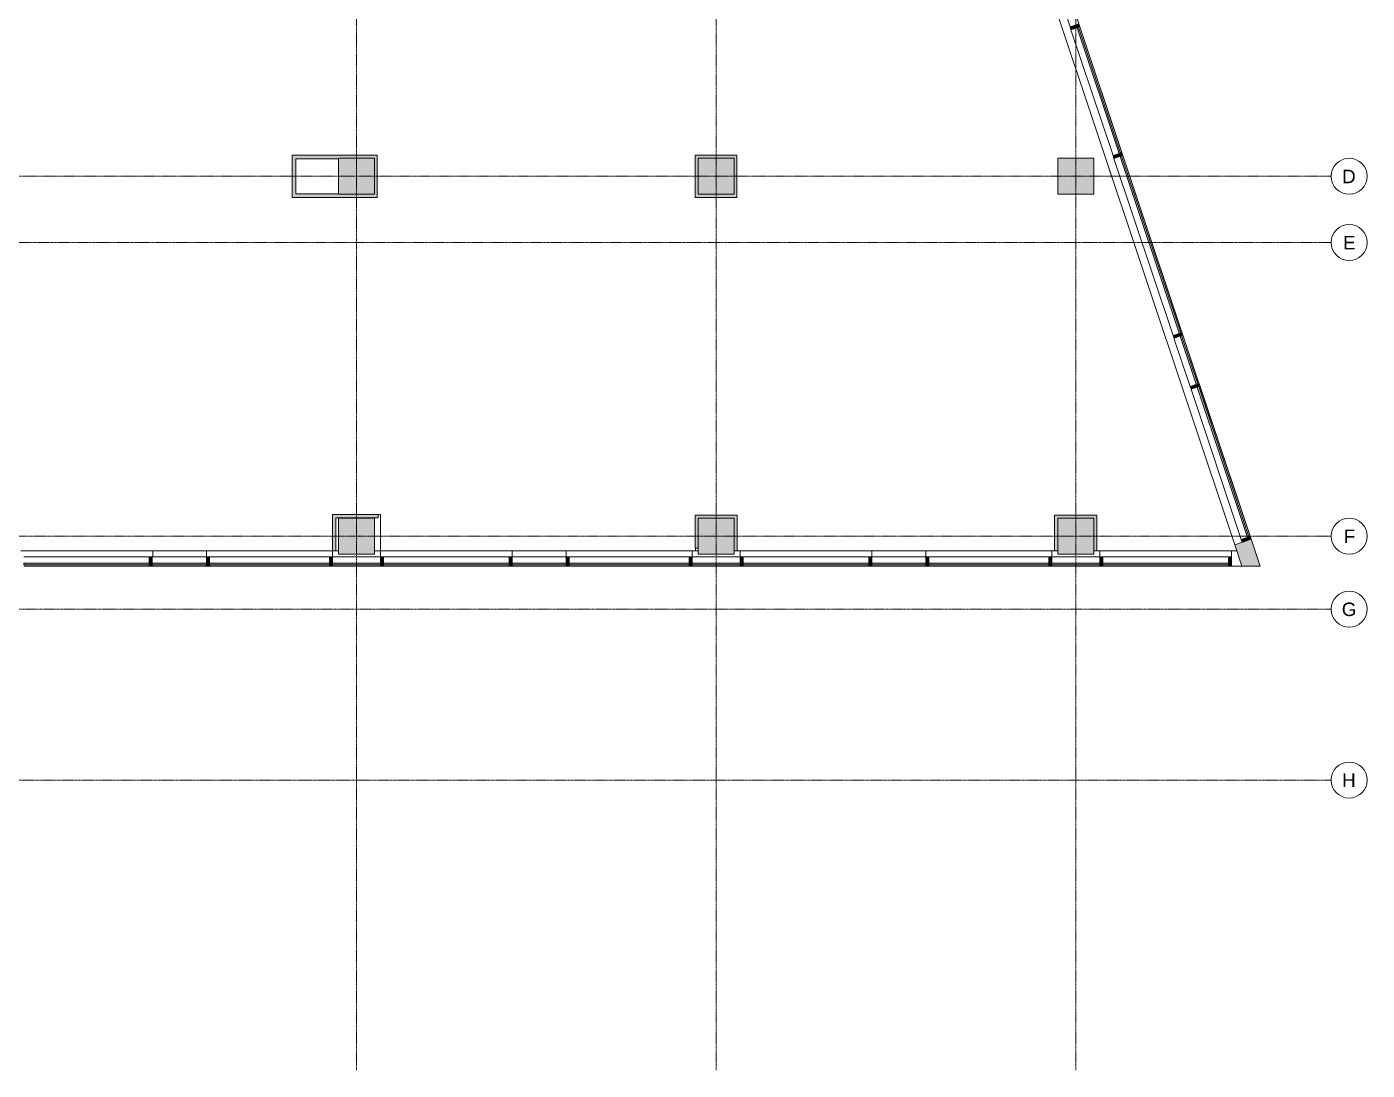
# Model space of a CAD drawing. Header units: inches. Extents: x 628 to 4002, y -382 to 1379.
# Drawn here: x 3108 to 4002, y -16 to 680 of the extents above; entities that cross this region are included whole.
import ezdxf

# ---------------------------------------------------------------- set-up
doc = ezdxf.new("R2010")
doc.units = ezdxf.units.IN
doc.header["$MEASUREMENT"] = 0
doc.linetypes.add('Grid Line 1_2_', pattern=[0.875, 0.5, -0.125, 0.125, -0.125])
for name, color, linetype, lineweight in [('7200-WISCONSIN-AVE-6TH-FLOOR-031418_dwg', 8, 'Continuous', 9), ('A-AREA', 32, 'Continuous', 13), ('A-GLAZ-CURT', 52, 'Continuous', 13), ('A-GLAZ-CWMG', 51, 'Continuous', 13), ('A-WALL', 113, 'Continuous', 13), ('A-WALL-PATT', 111, 'Continuous', 13), ('Bb-col', 7, 'Continuous', 9), ('Bb-cor', 7, 'Continuous', 9), ('Bb-mullion', 7, 'Continuous', 9), ('I-WALL', 2, 'Continuous', 13), ('Propidex Polylines', 7, 'Continuous', 9), ('S-COLS', 52, 'Continuous', 13), ('S-GRID', 1, 'Continuous', 9), ('S-GRID-IDEN', 1, 'Continuous', 9)]:
    doc.layers.add(name, color=color, linetype=linetype, lineweight=lineweight)
doc.styles.add('Swis721 Lt BT', font='swissl.ttf', dxfattribs={"height": 9})

# ---------------------------------------------------------------- blocks, each defined once
blk = doc.blocks.new('Concrete-Rectangular-Column - 24 x 24-4901126-6TH FLOOR DEMOLITION PLAN')
at = {"layer": 'S-COLS', "lineweight": 9}
blk.add_hatch(color=7, dxfattribs=at).paths.add_polyline_path([(12, -12), (12, 12), (-12, 12), (-12, -12)], flags=0)
at = {"layer": 'S-COLS', "color": 8, "lineweight": 20}
for p, q in [((12, 12), (-12, 12)), ((-12, 12), (-12, -12)), ((12, -12), (12, 12)), ((-12, -12), (12, -12))]:
    blk.add_line(p, q, dxfattribs=at)
blk = doc.blocks.new('Rectangular Mullion - 2_ x 6_ rectangular-6292515-6TH FLOOR DEMOLITION PLAN')
at = {"layer": 'A-GLAZ-CWMG', "lineweight": 9}
blk.add_hatch(color=7, dxfattribs=at).paths.add_polyline_path([(0, 4.87), (0, -1.38), (-2, -1.38), (-2, 4.87), (-0.71, 4.87)], flags=0)
at = {"layer": 'A-GLAZ-CWMG', "color": 8, "lineweight": 20}
for p, q in [((-2, 4.87), (0, 4.87)), ((-2, -1.38), (-2, 4.87)), ((0, 4.87), (0, -1.38)), ((0, -1.38), (-2, -1.38))]:
    blk.add_line(p, q, dxfattribs=at)
blk = doc.blocks.new('System Panel - Glazed-5927112-6TH FLOOR DEMOLITION PLAN')
at = {"layer": 'A-GLAZ-CURT', "lineweight": 9}
blk.add_hatch(color=7, dxfattribs=at).paths.add_polyline_path([(41.87, -0.5), (41.87, 0.5), (-41.87, 0.5), (-41.87, -0.5)], flags=0)
at = {"layer": 'A-GLAZ-CURT', "color": 8, "lineweight": 20}
for p, q in [((41.87, 0.5), (-41.87, 0.5)), ((-41.87, 0.5), (-41.87, -0.5)), ((41.87, -0.5), (41.87, 0.5)), ((-41.87, -0.5), (41.87, -0.5))]:
    blk.add_line(p, q, dxfattribs=at)
blk = doc.blocks.new('System Panel - Glazed-5927113-6TH FLOOR DEMOLITION PLAN')
at = {"layer": 'A-GLAZ-CURT', "lineweight": 9}
blk.add_hatch(color=7, dxfattribs=at).paths.add_polyline_path([(18.13, -0.5), (18.13, 0.5), (-18.13, 0.5), (-18.13, -0.5)], flags=0)
at = {"layer": 'A-GLAZ-CURT', "color": 8, "lineweight": 20}
for p, q in [((18.13, 0.5), (-18.13, 0.5)), ((-18.13, 0.5), (-18.13, -0.5)), ((18.13, -0.5), (18.13, 0.5)), ((-18.13, -0.5), (18.13, -0.5))]:
    blk.add_line(p, q, dxfattribs=at)
blk = doc.blocks.new('System Panel - Glazed-5927107-6TH FLOOR DEMOLITION PLAN')
at = {"layer": 'A-GLAZ-CURT', "lineweight": 9}
blk.add_hatch(color=7, dxfattribs=at).paths.add_polyline_path([(40, -0.5), (40, 0.5), (-40, 0.5), (-40, -0.5)], flags=0)
at = {"layer": 'A-GLAZ-CURT', "color": 8, "lineweight": 20}
for p, q in [((40, 0.5), (-40, 0.5)), ((-40, 0.5), (-40, -0.5)), ((40, -0.5), (40, 0.5)), ((-40, -0.5), (40, -0.5))]:
    blk.add_line(p, q, dxfattribs=at)
blk = doc.blocks.new('System Panel - Glazed-5927111-6TH FLOOR DEMOLITION PLAN')
at = {"layer": 'A-GLAZ-CURT', "lineweight": 9}
blk.add_hatch(color=7, dxfattribs=at).paths.add_polyline_path([(16, -0.5), (16, 0.5), (-16, 0.5), (-16, -0.5)], flags=0)
at = {"layer": 'A-GLAZ-CURT', "color": 8, "lineweight": 20}
for p, q in [((16, 0.5), (-16, 0.5)), ((-16, 0.5), (-16, -0.5)), ((16, -0.5), (16, 0.5)), ((-16, -0.5), (16, -0.5))]:
    blk.add_line(p, q, dxfattribs=at)
blk = doc.blocks.new('System Panel - Glazed-5927110-6TH FLOOR DEMOLITION PLAN')
at = {"layer": 'A-GLAZ-CURT', "lineweight": 9}
blk.add_hatch(color=7, dxfattribs=at).paths.add_polyline_path([(42, -0.5), (42, 0.5), (-42, 0.5), (-42, -0.5)], flags=0)
at = {"layer": 'A-GLAZ-CURT', "color": 8, "lineweight": 20}
for p, q in [((42, 0.5), (-42, 0.5)), ((-42, 0.5), (-42, -0.5)), ((42, -0.5), (42, 0.5)), ((-42, -0.5), (42, -0.5))]:
    blk.add_line(p, q, dxfattribs=at)
blk = doc.blocks.new('System Panel - Glazed-5927108-6TH FLOOR DEMOLITION PLAN')
at = {"layer": 'A-GLAZ-CURT', "lineweight": 9}
blk.add_hatch(color=7, dxfattribs=at).paths.add_polyline_path([(18, -0.5), (18, 0.5), (-18, 0.5), (-18, -0.5)], flags=0)
at = {"layer": 'A-GLAZ-CURT', "color": 8, "lineweight": 20}
for p, q in [((18, 0.5), (-18, 0.5)), ((-18, 0.5), (-18, -0.5)), ((18, -0.5), (18, 0.5)), ((-18, -0.5), (18, -0.5))]:
    blk.add_line(p, q, dxfattribs=at)
blk = doc.blocks.new('Rectangular Mullion - 2_ x 6_ rectangular-5927115-6TH FLOOR DEMOLITION PLAN')
at = {"layer": 'A-GLAZ-CWMG', "lineweight": 9}
blk.add_hatch(color=7, dxfattribs=at).paths.add_polyline_path([(0, 1.37), (0, -4.88), (-2, -4.88), (-2, 1.37)], flags=0)
at = {"layer": 'A-GLAZ-CWMG', "color": 8, "lineweight": 20}
for p, q in [((-2, 1.37), (0, 1.37)), ((-2, -4.88), (-2, 1.37)), ((0, 1.37), (0, -4.88)), ((0, -4.88), (-2, -4.88))]:
    blk.add_line(p, q, dxfattribs=at)
blk = doc.blocks.new('Rectangular Mullion - 2_ x 6_ rectangular-5927116-6TH FLOOR DEMOLITION PLAN')
at = {"layer": 'A-GLAZ-CWMG', "lineweight": 9}
blk.add_hatch(color=7, dxfattribs=at).paths.add_polyline_path([(-1, 1.37), (1, 1.37), (1, -4.88), (-1, -4.88), (-1, -3.81)], flags=0)
at = {"layer": 'A-GLAZ-CWMG', "color": 8, "lineweight": 20}
for p, q in [((-1, 1.37), (1, 1.37)), ((-1, -4.88), (-1, 1.37)), ((1, 1.37), (1, -4.88)), ((1, -4.88), (-1, -4.88))]:
    blk.add_line(p, q, dxfattribs=at)
blk = doc.blocks.new('Rectangular Mullion - 2_ x 6_ rectangular-5909333-6TH FLOOR DEMOLITION PLAN')
at = {"layer": 'A-GLAZ-CWMG', "lineweight": 9}
for p, q in [((4073.75, 326.38), (3990, 326.38)), ((4073.75, 320.13), (3990, 320.13))]:
    blk.add_line(p, q, dxfattribs=at)
blk = doc.blocks.new('Rectangular Mullion - 2_ x 6_ rectangular-5909334-6TH FLOOR DEMOLITION PLAN')
at = {"layer": 'A-GLAZ-CWMG', "lineweight": 9}
for p, q in [((4112, 326.38), (4075.75, 326.38)), ((4112, 320.13), (4075.75, 320.13))]:
    blk.add_line(p, q, dxfattribs=at)
blk = doc.blocks.new('Rectangular Mullion - 2_ x 6_ rectangular-5909328-6TH FLOOR DEMOLITION PLAN')
at = {"layer": 'A-GLAZ-CWMG', "lineweight": 9}
for p, q in [((3592, 326.38), (3512, 326.38)), ((3592, 320.13), (3512, 320.13))]:
    blk.add_line(p, q, dxfattribs=at)
blk = doc.blocks.new('Rectangular Mullion - 2_ x 6_ rectangular-5909332-6TH FLOOR DEMOLITION PLAN')
at = {"layer": 'A-GLAZ-CWMG', "lineweight": 9}
for p, q in [((3988, 326.38), (3956, 326.38)), ((3988, 320.13), (3956, 320.13))]:
    blk.add_line(p, q, dxfattribs=at)
blk = doc.blocks.new('Rectangular Mullion - 2_ x 6_ rectangular-5909331-6TH FLOOR DEMOLITION PLAN')
at = {"layer": 'A-GLAZ-CWMG', "lineweight": 9}
for p, q in [((3954, 326.38), (3870, 326.38)), ((3954, 320.13), (3870, 320.13))]:
    blk.add_line(p, q, dxfattribs=at)
blk = doc.blocks.new('Rectangular Mullion - 2_ x 6_ rectangular-5909329-6TH FLOOR DEMOLITION PLAN')
at = {"layer": 'A-GLAZ-CWMG', "lineweight": 9}
for p, q in [((3630, 326.38), (3594, 326.38)), ((3630, 320.13), (3594, 320.13))]:
    blk.add_line(p, q, dxfattribs=at)
blk = doc.blocks.new('Rectangular Mullion - 2_ x 6_ rectangular-5910276-6TH FLOOR DEMOLITION PLAN')
at = {"layer": 'A-GLAZ-CWMG', "lineweight": 9}
for p, q in [((4527.95, 1159.16), (4517.21, 1191.28)), ((4533.88, 1161.14), (4523.14, 1193.27))]:
    blk.add_line(p, q, dxfattribs=at)
blk = doc.blocks.new('System Panel - Glazed-6292525-6TH FLOOR DEMOLITION PLAN')
at = {"layer": 'A-GLAZ-CURT', "lineweight": 9}
blk.add_hatch(color=7, dxfattribs=at).paths.add_polyline_path([(44.25, -0.5), (44.25, 0.5), (-44.25, 0.5), (-44.25, -0.5), (33.16, -0.5)], flags=0)
at = {"layer": 'A-GLAZ-CURT', "color": 8, "lineweight": 20}
for p, q in [((44.25, 0.5), (-44.25, 0.5)), ((-44.25, 0.5), (-44.25, -0.5)), ((44.25, -0.5), (44.25, 0.5)), ((-44.25, -0.5), (44.25, -0.5))]:
    blk.add_line(p, q, dxfattribs=at)
blk = doc.blocks.new('Rectangular Mullion - 2_ x 6_ rectangular-V6-6TH FLOOR DEMOLITION PLAN')
at = {"layer": 'A-GLAZ-CWMG', "lineweight": 9}
for p, q in [((4716.87, 593.89), (4688.82, 677.83)), ((4722.8, 595.87), (4694.75, 679.81))]:
    blk.add_line(p, q, dxfattribs=at)
blk = doc.blocks.new('System Panel - Glazed-6292526-6TH FLOOR DEMOLITION PLAN')
at = {"layer": 'A-GLAZ-CURT', "lineweight": 9}
blk.add_hatch(color=7, dxfattribs=at).paths.add_polyline_path([(62.19, -0.5), (62.19, 0.5), (-62.19, 0.5), (-62.19, -0.5)], flags=0)
at = {"layer": 'A-GLAZ-CURT', "color": 8, "lineweight": 20}
for p, q in [((62.19, 0.5), (-62.19, 0.5)), ((-62.19, 0.5), (-62.19, -0.5)), ((62.19, -0.5), (62.19, 0.5)), ((-62.19, -0.5), (62.19, -0.5))]:
    blk.add_line(p, q, dxfattribs=at)
blk = doc.blocks.new('Rectangular Mullion - 2_ x 6_ rectangular-5910278-6TH FLOOR DEMOLITION PLAN')
at = {"layer": 'A-GLAZ-CWMG', "lineweight": 9}
for p, q in [((4756.93, 474.03), (4717.51, 592)), ((4762.86, 476.02), (4723.44, 593.98))]:
    blk.add_line(p, q, dxfattribs=at)
blk = doc.blocks.new('System Panel - Glazed-6292527-6TH FLOOR DEMOLITION PLAN')
at = {"layer": 'A-GLAZ-CURT', "lineweight": 9}
blk.add_hatch(color=7, dxfattribs=at).paths.add_polyline_path([(16.94, -0.5), (16.94, 0.5), (-16.94, 0.5), (-16.94, -0.5), (5.85, -0.5)], flags=0)
at = {"layer": 'A-GLAZ-CURT', "color": 8, "lineweight": 20}
for p, q in [((16.94, 0.5), (-16.94, 0.5)), ((-16.94, 0.5), (-16.94, -0.5)), ((16.94, -0.5), (16.94, 0.5)), ((-16.94, -0.5), (16.94, -0.5))]:
    blk.add_line(p, q, dxfattribs=at)
blk = doc.blocks.new('System Panel - Glazed-6292528-6TH FLOOR DEMOLITION PLAN')
at = {"layer": 'A-GLAZ-CURT', "lineweight": 9}
blk.add_hatch(color=7, dxfattribs=at).paths.add_polyline_path([(52.82, -0.5), (52.82, 0.5), (-52.82, 0.5), (-52.82, -0.5)], flags=0)
at = {"layer": 'A-GLAZ-CURT', "color": 8, "lineweight": 20}
for p, q in [((52.82, 0.5), (-52.82, 0.5)), ((-52.82, 0.5), (-52.82, -0.5)), ((52.82, -0.5), (52.82, 0.5)), ((-52.82, -0.5), (52.82, -0.5))]:
    blk.add_line(p, q, dxfattribs=at)
blk = doc.blocks.new('Rectangular Mullion - 2_ x 6_ rectangular-5910280-6TH FLOOR DEMOLITION PLAN')
at = {"layer": 'A-GLAZ-CWMG', "lineweight": 9}
for p, q in [((4808.35, 339.9), (4774.87, 440.09)), ((4802.43, 337.92), (4768.94, 438.11))]:
    blk.add_line(p, q, dxfattribs=at)
blk = doc.blocks.new('Rectangular Mullion - 2_ x 6_ rectangular-6292512-6TH FLOOR DEMOLITION PLAN')
at = {"layer": 'A-GLAZ-CWMG', "lineweight": 9}
blk.add_hatch(color=7, dxfattribs=at).paths.add_polyline_path([(1, 4.87), (1, -1.38), (-1, -1.38), (-1, 4.87)], flags=0)
at = {"layer": 'A-GLAZ-CWMG', "color": 8, "lineweight": 20}
for p, q in [((-1, 4.87), (1, 4.87)), ((-1, -1.38), (-1, 4.87)), ((1, 4.87), (1, -1.38)), ((1, -1.38), (-1, -1.38))]:
    blk.add_line(p, q, dxfattribs=at)
blk = doc.blocks.new('7200-WISCONSIN-AVE-6TH-FLOOR-031418_dwg-5450642-6TH FLOOR DEMOLITION PLAN')
at = {"layer": 'Bb-col'}
for p, q in [((4704, 592.13), (4680, 592.13)), ((4224, 352.13), (4200, 352.13))]:
    blk.add_line(p, q, dxfattribs=at)
at = {"layer": 'Bb-cor'}
for p, q in [((4438.25, 332), (4438.25, 330.25)), ((4076, 330.25), (4196, 330.25)), ((4112, 330.25), (4112, 326.38)), ((4352, 330.25), (4352, 326.38)), ((4436, 326.38), (4436, 330.25)), ((4468, 326.38), (4468, 330.25)), ((4592, 330.25), (4592, 326.38)), ((4676, 326.38), (4676, 330.25)), ((4706, 330.25), (4796, 330.25)), ((4796, 326.38), (4796, 330.25)), ((4114, 320.12), (4194, 320.12)), ((4316, 320.12), (4352, 320.12)), ((4354, 320.12), (4434, 320.12)), ((4556, 320.12), (4592, 320.12)), ((4594, 320.12), (4674, 320.12))]:
    blk.add_line(p, q, dxfattribs=at)
at = {"layer": 'Bb-cor', "flags": 128}
for points in [[(4723.46, 593.98), (4734.83, 559.96), (4723.46, 593.98), (4694.13, 681.71)], [(4716.17, 579.43), (4712.53, 590.33), (4701.79, 622.46)], [(4763.52, 474.13), (4774.9, 440.1), (4763.52, 474.13), (4734.2, 561.86)], [(4796, 320.12), (4815, 320.12), (4774.26, 442)], [(4228, 326.38), (4228, 354.63), (4226.56, 354.63)], [(3988, 330.25), (4076, 330.25), (4076, 326.38), (4076, 330.25)], [(4196, 330.25), (4196, 326.38), (4228, 326.38), (4228, 330.25), (4316, 330.25), (4316, 326.38), (4316, 330.25), (4440, 330.25)], [(4466, 330.25), (4556, 330.25), (4556, 326.38), (4556, 330.25), (4677.75, 330.25)], [(4708, 326.38), (4708, 330.25), (4799.45, 330.25)], [(4799.45, 330.25), (4796, 330.25), (4796, 326.38)]]:
    blk.add_lwpolyline(points, dxfattribs=at)
at = {"layer": 'Bb-mullion'}
for p, q in [((4722.82, 595.88), (4723.46, 593.98)), ((4734.2, 561.86), (4734.83, 559.96)), ((4734.2, 561.86), (4734.83, 559.96)), ((4762.89, 476.02), (4763.52, 474.13)), ((4774.26, 442), (4774.9, 440.1)), ((4809.02, 338.02), (4808.39, 339.91)), ((4112, 320.12), (4114, 320.12)), ((4352, 320.12), (4354, 320.12)), ((4592, 320.12), (4594, 320.12))]:
    blk.add_line(p, q, dxfattribs=at)
at = {"layer": 'Propidex Polylines'}
for p, q in [((4716.38, 578.8), (4712.53, 590.33)), ((4196, 326.38), (4196, 330.25)), ((4198.25, 330.25), (4200, 330.25))]:
    blk.add_line(p, q, dxfattribs=at)
at = {"layer": 'Propidex Polylines', "flags": 128}
for points in [[(4076, 326.38), (4076, 330.25), (4112, 330.25), (4112, 326.38)], [(4224, 330.25), (4228, 330.25), (4228, 326.38)], [(4316, 326.38), (4316, 330.25), (4352, 330.25), (4352, 326.38)], [(4436, 326.38), (4436, 330.25), (4440, 330.25)], [(4466, 330.25), (4468, 330.25), (4468, 326.38)], [(4556, 326.38), (4556, 330.25), (4592, 330.25), (4592, 326.38)], [(4676, 326.38), (4676, 330.25), (4677.75, 330.25)], [(4706, 330.25), (4708, 330.25), (4708, 326.38)], [(4796, 326.38), (4796, 330.25), (4799.45, 330.25)]]:
    blk.add_lwpolyline(points, dxfattribs=at)
blk = doc.blocks.new('Grid - Grid Head - Circle-50561-6TH FLOOR DEMOLITION PLAN')
at = {"layer": 'S-GRID-IDEN'}
blk.add_circle((0, 0), 0.125, dxfattribs=at)

msp = doc.modelspace()

# ---------------------------------------------------------------- hatches: boundary and pattern name
at = {"layer": 'A-WALL-PATT', "lineweight": 9}
h = msp.add_hatch(color=7, dxfattribs=at)
h.paths.add_polyline_path([(3930.64, 320.13), (3924.67, 338), (3913.75, 334.36), (3918.51, 320.13)], flags=0)
h.paths.add_polyline_path([(3598.58, 1277.35), (3609.49, 1281), (3600.76, 1307.13), (3588.63, 1307.13), (3596.42, 1283.84)], flags=0)
for points in [[(3315.68, 591.75), (3315.68, 592.12), (3338.93, 592.12), (3338.93, 594.25), (3284.68, 594.25), (3284.68, 591.75), (3287.18, 591.75)], [(3284.68, 565.98), (3287.18, 565.98), (3287.18, 591.75), (3284.68, 591.75), (3284.68, 568.12)], [(3339.68, 565.98), (3341.43, 565.98), (3341.43, 594.25), (3338.93, 594.25), (3338.93, 592.12), (3339.68, 592.12), (3339.68, 568.12), (3338.93, 568.12), (3338.93, 565.98)], [(3553.68, 591.75), (3555.68, 591.75), (3555.68, 592.12), (3578.93, 592.12), (3578.93, 594.25), (3553.68, 594.25)], [(3555.68, 565.98), (3556.18, 565.98), (3556.18, 568.12), (3555.68, 568.12), (3555.68, 591.75), (3553.68, 591.75), (3553.68, 565.98)], [(3579.68, 565.98), (3581.43, 565.98), (3581.43, 594.25), (3578.93, 594.25), (3578.93, 592.12), (3579.68, 592.12), (3579.68, 568.12), (3578.93, 568.12), (3578.93, 565.98)], [(3315.68, 565.98), (3338.93, 565.98), (3338.93, 568.12), (3315.68, 568.12), (3315.68, 568.48), (3287.18, 568.48), (3287.18, 565.98)], [(3556.18, 565.98), (3578.93, 565.98), (3578.93, 568.12), (3556.18, 568.12)], [(3311.68, 352.38), (3342.24, 352.38), (3342.24, 354.63), (3311.68, 354.63)], [(3311.68, 330.25), (3313.93, 330.25), (3313.93, 352.38), (3311.68, 352.38), (3311.68, 352.12)], [(3553.68, 332), (3555.68, 332), (3555.69, 352.12), (3555.93, 352.12), (3555.93, 354.13), (3553.68, 354.13), (3553.68, 352.12)], [(3579.68, 351.88), (3581.68, 351.88), (3581.68, 354.13), (3555.93, 354.13), (3555.93, 352.12), (3579.68, 352.12)], [(3581.68, 330.25), (3581.68, 351.88), (3579.68, 351.88), (3579.68, 330.25)], [(3793.43, 330.25), (3795.68, 330.25), (3795.68, 354.13), (3793.43, 354.13), (3793.43, 334.36)], [(3819.68, 351.88), (3821.68, 351.88), (3821.68, 354.13), (3795.68, 354.13), (3795.7, 352.12), (3819.68, 352.12)], [(3821.68, 330.25), (3821.68, 351.88), (3819.68, 351.88), (3819.68, 330.25)]]:
    msp.add_hatch(color=7, dxfattribs=at).paths.add_polyline_path(points, flags=0)

# ---------------------------------------------------------------- linework, layer by layer
at = {"layer": 'A-AREA', "lineweight": 9}
msp.add_line((3918.51, 320.13), (3911.68, 320.13), dxfattribs=at)
at = {"layer": 'A-WALL', "lineweight": 9}
msp.add_line((3913.75, 334.36), (3598.58, 1277.35), dxfattribs=at)
at = {"layer": 'A-WALL', "color": 8, "lineweight": 20}
for p, q in [((3924.67, 338), (3913.75, 334.36)), ((3913.75, 334.36), (3918.51, 320.13)), ((3930.64, 320.13), (3924.67, 338)), ((3918.51, 320.13), (3930.64, 320.13))]:
    msp.add_line(p, q, dxfattribs=at)
at = {"layer": 'I-WALL', "color": 8, "lineweight": 20}
for p, q in [((3341.43, 594.25), (3284.68, 594.25)), ((3284.68, 594.25), (3284.68, 565.98)), ((3287.18, 591.75), (3315.68, 591.75)), ((3287.18, 568.48), (3287.18, 591.75)), ((3341.43, 565.98), (3341.43, 594.25)), ((3581.43, 594.25), (3553.68, 594.25)), ((3553.68, 594.25), (3553.68, 565.98)), ((3581.43, 565.98), (3581.43, 594.25)), ((3284.68, 565.98), (3341.43, 565.98)), ((3315.68, 568.48), (3287.18, 568.48)), ((3553.68, 565.98), (3581.43, 565.98)), ((3342.24, 354.63), (3311.68, 354.63)), ((3311.68, 354.63), (3311.68, 330.25)), ((3313.93, 352.38), (3342.24, 352.38)), ((3313.93, 330.25), (3313.93, 352.38)), ((3342.24, 352.38), (3342.24, 354.63)), ((3553.68, 354.13), (3553.68, 332)), ((3581.68, 354.13), (3553.68, 354.13)), ((3581.68, 330.25), (3581.68, 354.13)), ((3793.43, 354.13), (3793.43, 330.25)), ((3821.68, 354.13), (3793.43, 354.13)), ((3821.68, 330.25), (3821.68, 354.13)), ((3553.68, 332), (3555.68, 332)), ((3311.68, 330.25), (3313.93, 330.25)), ((3579.68, 330.25), (3581.68, 330.25)), ((3793.43, 330.25), (3795.68, 330.25)), ((3819.68, 330.25), (3821.68, 330.25))]:
    msp.add_line(p, q, dxfattribs=at)
at = {"layer": 'S-GRID', "linetype": 'Grid Line 1_2_'}
for p, q in [((3327.68, -16.1), (3327.68, 1355.13)), ((3567.68, -16.1), (3567.68, 1355.13)), ((3807.68, -16.1), (3807.68, 1355.13)), ((1583.56, 580.12), (3978.17, 580.12)), ((1876.18, 535.94), (3978.17, 535.94)), ((3978.17, 340.12), (1583.56, 340.12)), ((1583.56, 291.42), (3978.17, 291.42)), ((2008.57, 177.42), (3978.17, 177.42))]:
    msp.add_line(p, q, dxfattribs=at)

# ---------------------------------------------------------------- block references
at = {"layer": '7200-WISCONSIN-AVE-6TH-FLOOR-031418_dwg', "color": 7}
msp.add_blockref('7200-WISCONSIN-AVE-6TH-FLOOR-031418_dwg-5450642-6TH FLOOR DEMOLITION PLAN', (-884.32, 0), dxfattribs=at)
msp.add_blockref('7200-WISCONSIN-AVE-6TH-FLOOR-031418_dwg-5450642-6TH FLOOR DEMOLITION PLAN', (-884.32, 0), dxfattribs=at)
msp.add_blockref('7200-WISCONSIN-AVE-6TH-FLOOR-031418_dwg-5450642-6TH FLOOR DEMOLITION PLAN', (-884.32, 0), dxfattribs=at)
at = {"layer": 'A-GLAZ-CURT', "lineweight": 9, "rotation": 288.4809150346402}
for name, p in [('System Panel - Glazed-6292525-6TH FLOOR DEMOLITION PLAN', (3823.15, 637.41)), ('System Panel - Glazed-6292526-6TH FLOOR DEMOLITION PLAN', (3857.52, 534.56)), ('System Panel - Glazed-6292527-6TH FLOOR DEMOLITION PLAN', (3883.24, 457.62)), ('System Panel - Glazed-6292528-6TH FLOOR DEMOLITION PLAN', (3905.98, 389.56))]:
    msp.add_blockref(name, p, dxfattribs=at)
at = {"layer": 'A-GLAZ-CURT', "lineweight": 9}
for name, p in [('System Panel - Glazed-5927112-6TH FLOOR DEMOLITION PLAN', (3147.55, 321.5)), ('System Panel - Glazed-5927113-6TH FLOOR DEMOLITION PLAN', (3209.55, 321.5)), ('System Panel - Glazed-5927107-6TH FLOOR DEMOLITION PLAN', (3269.68, 321.5)), ('System Panel - Glazed-5927111-6TH FLOOR DEMOLITION PLAN', (3327.68, 321.5)), ('System Panel - Glazed-5927110-6TH FLOOR DEMOLITION PLAN', (3387.68, 321.5)), ('System Panel - Glazed-5927108-6TH FLOOR DEMOLITION PLAN', (3449.68, 321.5)), ('System Panel - Glazed-5927107-6TH FLOOR DEMOLITION PLAN', (3509.68, 321.5)), ('System Panel - Glazed-5927111-6TH FLOOR DEMOLITION PLAN', (3567.68, 321.5)), ('System Panel - Glazed-5927110-6TH FLOOR DEMOLITION PLAN', (3627.68, 321.5)), ('System Panel - Glazed-5927108-6TH FLOOR DEMOLITION PLAN', (3689.68, 321.5)), ('System Panel - Glazed-5927107-6TH FLOOR DEMOLITION PLAN', (3749.68, 321.5)), ('System Panel - Glazed-5927111-6TH FLOOR DEMOLITION PLAN', (3807.68, 321.5)), ('System Panel - Glazed-5927110-6TH FLOOR DEMOLITION PLAN', (3867.68, 321.5))]:
    msp.add_blockref(name, p, dxfattribs=at)
at = {"layer": 'A-GLAZ-CWMG', "lineweight": 9}
for name, p in [('Rectangular Mullion - 2_ x 6_ rectangular-5910276-6TH FLOOR DEMOLITION PLAN', (-724.09, -479.43)), ('Rectangular Mullion - 2_ x 6_ rectangular-V6-6TH FLOOR DEMOLITION PLAN', (-884.32, 0)), ('Rectangular Mullion - 2_ x 6_ rectangular-5910278-6TH FLOOR DEMOLITION PLAN', (-884.32, 0)), ('Rectangular Mullion - 2_ x 6_ rectangular-5910276-6TH FLOOR DEMOLITION PLAN', (-643.97, -719.15)), ('Rectangular Mullion - 2_ x 6_ rectangular-5910280-6TH FLOOR DEMOLITION PLAN', (-884.32, 0)), ('Rectangular Mullion - 2_ x 6_ rectangular-5909333-6TH FLOOR DEMOLITION PLAN', (-884.32, 0)), ('Rectangular Mullion - 2_ x 6_ rectangular-5909334-6TH FLOOR DEMOLITION PLAN', (-884.32, 0)), ('Rectangular Mullion - 2_ x 6_ rectangular-5909328-6TH FLOOR DEMOLITION PLAN', (-282.32, 0)), ('Rectangular Mullion - 2_ x 6_ rectangular-5909332-6TH FLOOR DEMOLITION PLAN', (-644.32, 0)), ('Rectangular Mullion - 2_ x 6_ rectangular-5909331-6TH FLOOR DEMOLITION PLAN', (-524.32, 0)), ('Rectangular Mullion - 2_ x 6_ rectangular-5909329-6TH FLOOR DEMOLITION PLAN', (-162.32, 0)), ('Rectangular Mullion - 2_ x 6_ rectangular-5909328-6TH FLOOR DEMOLITION PLAN', (-42.32, 0)), ('Rectangular Mullion - 2_ x 6_ rectangular-5909332-6TH FLOOR DEMOLITION PLAN', (-404.32, 0)), ('Rectangular Mullion - 2_ x 6_ rectangular-5909331-6TH FLOOR DEMOLITION PLAN', (-284.32, 0)), ('Rectangular Mullion - 2_ x 6_ rectangular-5909329-6TH FLOOR DEMOLITION PLAN', (77.68, 0)), ('Rectangular Mullion - 2_ x 6_ rectangular-5909328-6TH FLOOR DEMOLITION PLAN', (197.68, 0)), ('Rectangular Mullion - 2_ x 6_ rectangular-5909332-6TH FLOOR DEMOLITION PLAN', (-164.32, 0)), ('Rectangular Mullion - 2_ x 6_ rectangular-5909331-6TH FLOOR DEMOLITION PLAN', (-44.32, 0))]:
    msp.add_blockref(name, p, dxfattribs=at)
at = {"layer": 'A-GLAZ-CWMG', "lineweight": 9, "extrusion": (0, 0, -1)}
for name, p, rotation in [('Rectangular Mullion - 2_ x 6_ rectangular-6292512-6TH FLOOR DEMOLITION PLAN', (-3808.8, 680.32), 251.5190849653598), ('Rectangular Mullion - 2_ x 6_ rectangular-6292512-6TH FLOOR DEMOLITION PLAN', (-3837.49, 594.49), 251.5190849653598), ('Rectangular Mullion - 2_ x 6_ rectangular-6292512-6TH FLOOR DEMOLITION PLAN', (-3877.55, 474.63), 251.5190849653598), ('Rectangular Mullion - 2_ x 6_ rectangular-6292512-6TH FLOOR DEMOLITION PLAN', (-3888.92, 440.61), 251.5190849653598), ('Rectangular Mullion - 2_ x 6_ rectangular-6292515-6TH FLOOR DEMOLITION PLAN', (-3923.36, 337.57), 251.5190849653598), ('Rectangular Mullion - 2_ x 6_ rectangular-5927116-6TH FLOOR DEMOLITION PLAN', (-3190.43, 321.5), 180), ('Rectangular Mullion - 2_ x 6_ rectangular-5927116-6TH FLOOR DEMOLITION PLAN', (-3228.68, 321.5), 180), ('Rectangular Mullion - 2_ x 6_ rectangular-5927116-6TH FLOOR DEMOLITION PLAN', (-3310.68, 321.5), 180), ('Rectangular Mullion - 2_ x 6_ rectangular-5927116-6TH FLOOR DEMOLITION PLAN', (-3344.68, 321.5), 180), ('Rectangular Mullion - 2_ x 6_ rectangular-5927116-6TH FLOOR DEMOLITION PLAN', (-3430.68, 321.5), 180), ('Rectangular Mullion - 2_ x 6_ rectangular-5927116-6TH FLOOR DEMOLITION PLAN', (-3468.68, 321.5), 180), ('Rectangular Mullion - 2_ x 6_ rectangular-5927116-6TH FLOOR DEMOLITION PLAN', (-3550.68, 321.5), 180), ('Rectangular Mullion - 2_ x 6_ rectangular-5927116-6TH FLOOR DEMOLITION PLAN', (-3584.68, 321.5), 180), ('Rectangular Mullion - 2_ x 6_ rectangular-5927116-6TH FLOOR DEMOLITION PLAN', (-3670.68, 321.5), 180), ('Rectangular Mullion - 2_ x 6_ rectangular-5927116-6TH FLOOR DEMOLITION PLAN', (-3708.68, 321.5), 180), ('Rectangular Mullion - 2_ x 6_ rectangular-5927116-6TH FLOOR DEMOLITION PLAN', (-3790.68, 321.5), 180), ('Rectangular Mullion - 2_ x 6_ rectangular-5927116-6TH FLOOR DEMOLITION PLAN', (-3824.68, 321.5), 180), ('Rectangular Mullion - 2_ x 6_ rectangular-5927115-6TH FLOOR DEMOLITION PLAN', (-3911.68, 321.5), 180)]:
    msp.add_blockref(name, p, dxfattribs=dict(at, rotation=rotation))
at = {"layer": 'S-COLS', "lineweight": 9}
for p in [(3327.68, 580.12), (3567.68, 580.12), (3807.68, 580.12), (3327.68, 340.12), (3567.68, 340.12), (3807.68, 340.12)]:
    msp.add_blockref('Concrete-Rectangular-Column - 24 x 24-4901126-6TH FLOOR DEMOLITION PLAN', p, dxfattribs=at)
at = {"layer": 'S-GRID-IDEN', "xscale": 95.99999999999994, "yscale": 95.99999999999994, "zscale": 95.99999999999994}
for p, rotation in [((3990.17, 580.12), 269.9999999999994), ((3990.17, 535.94), 269.9999999999994), ((3990.17, 340.12), 89.99999999999982), ((3990.17, 291.42), 269.9999999999994), ((3990.17, 177.42), 269.9999999999994)]:
    msp.add_blockref('Grid - Grid Head - Circle-50561-6TH FLOOR DEMOLITION PLAN', p, dxfattribs=dict(at, rotation=rotation))

# ---------------------------------------------------------------- texts
at = {"layer": 'S-GRID-IDEN', "char_height": 9, "attachment_point": 1, "style": 'Swis721 Lt BT'}
for s, insert, width in [('D', (3985.44, 584.51), 10.908), ('E', (3986.07, 540.33), 9.393), ('F', (3986.51, 344.5), 8.787), ('G', (3985.2, 295.81), 11.514), ('H', (3985.44, 181.81), 10.908)]:
    msp.add_mtext(s, dxfattribs=dict(at, insert=insert, width=width))

doc.saveas('drawing.dxf')
